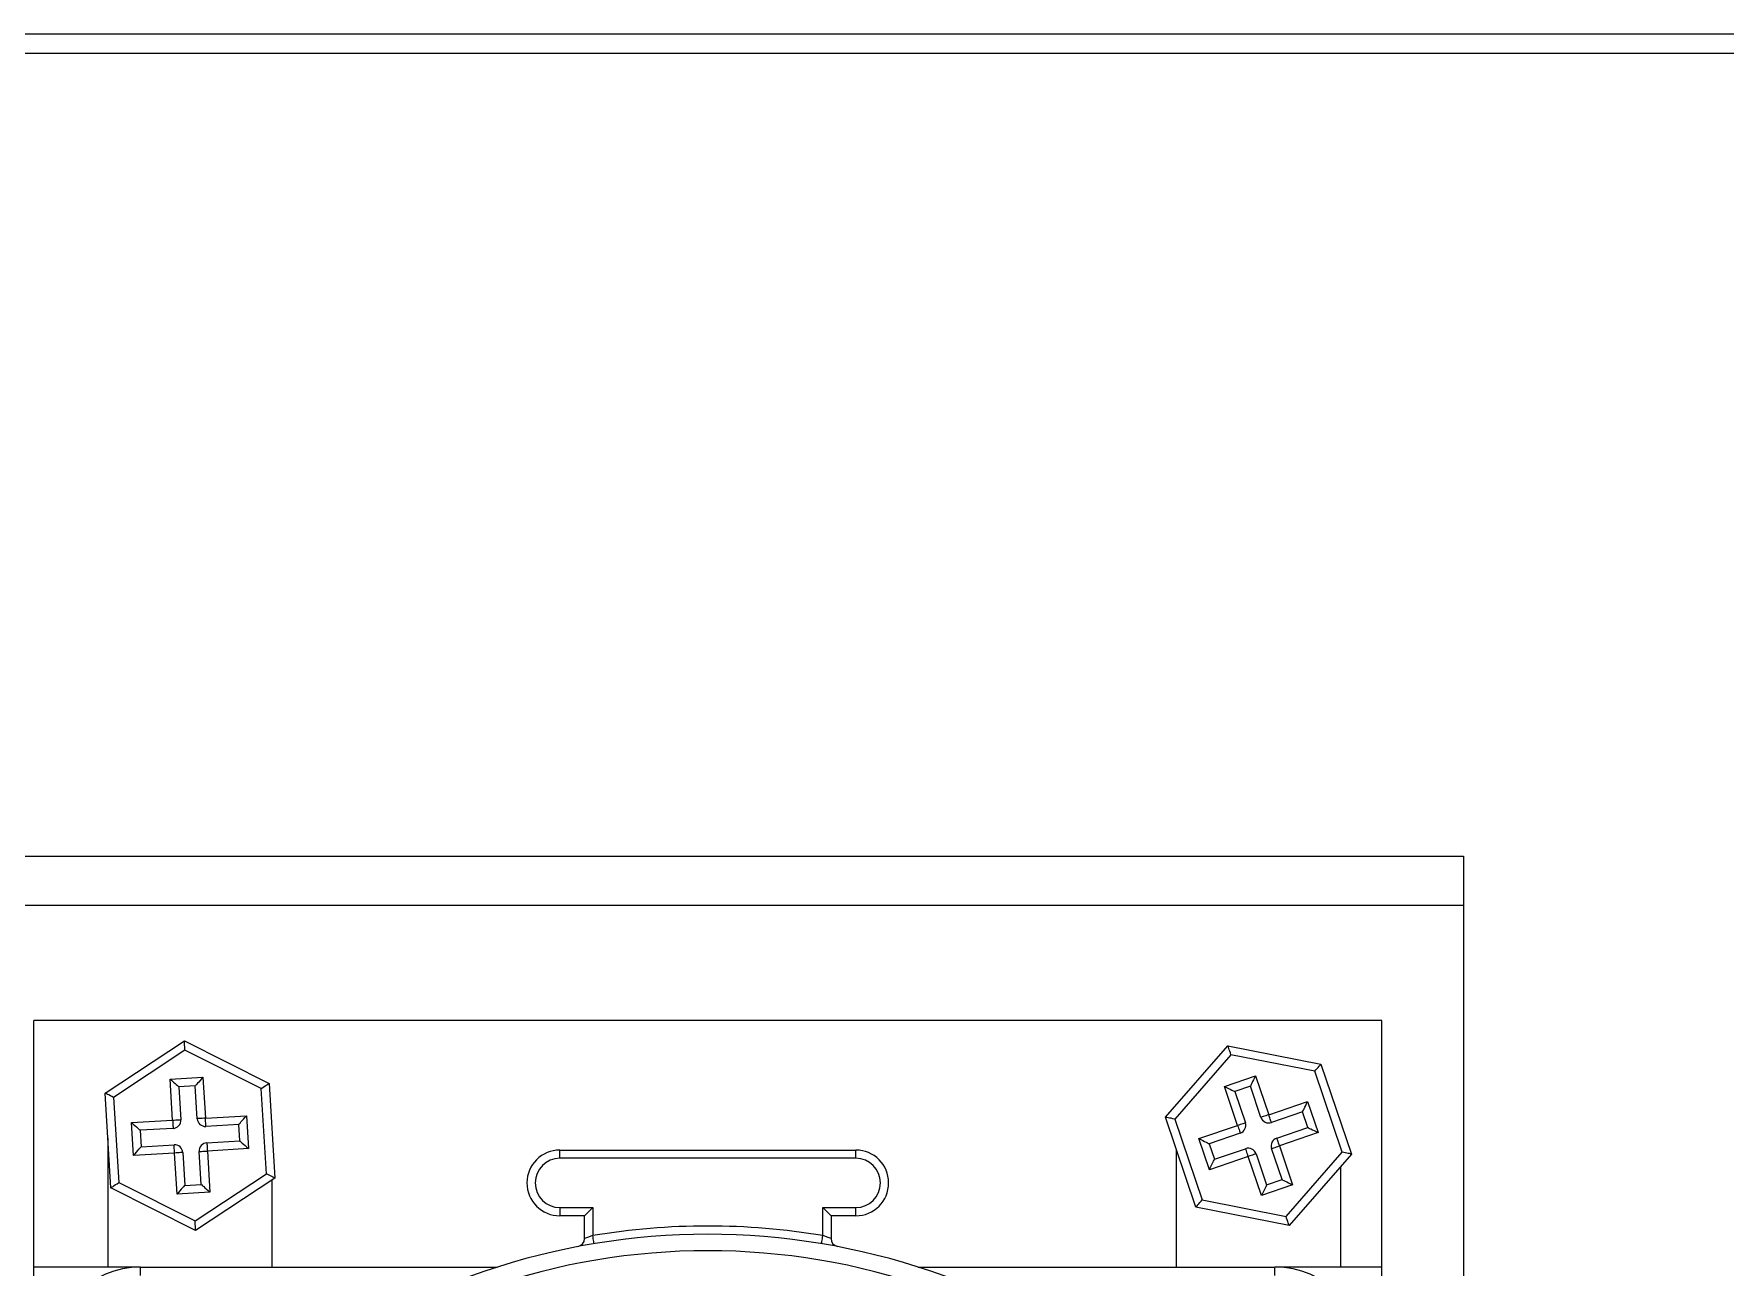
# Model space of a CAD drawing. Header units: millimetres. Extents: x 4754612 to 5801174, y 2368242 to 2777223.
# Drawn here: x 5038218.8 to 5038292.3, y 2446539.9 to 2446593.4 of the extents above; entities that cross this region are included whole.
import ezdxf

# ---------------------------------------------------------------- set-up
doc = ezdxf.new("R2010")
doc.units = ezdxf.units.MM
doc.header["$LTSCALE"] = 1000
doc.layers.add('(주)하나기공-LEADER', color=7, linetype='Continuous')

msp = doc.modelspace()

# ---------------------------------------------------------------- linework, layer by layer
at = {"layer": '(주)하나기공-LEADER', "color": 8, "linetype": 'ByBlock', "lineweight": -2}
for p, q in [((5038280.925, 2446555.583), (5038088.068, 2446555.583)), ((5038218.797, 2446539.868), (5038218.797, 2446550.583)), ((5038277.368, 2446550.583), (5038218.797, 2446550.583)), ((5038277.368, 2446539.868), (5038277.368, 2446550.583)), ((5038221.895, 2446547.429), (5038225.337, 2446549.699)), ((5038225.362, 2446549.288), (5038222.264, 2446547.244)), ((5038225.337, 2446549.699), (5038229.025, 2446547.853)), ((5038228.681, 2446547.626), (5038225.362, 2446549.288)), ((5038267.965, 2446546.383), (5038270.681, 2446549.486)), ((5038270.681, 2446549.486), (5038274.726, 2446548.686)), ((5038270.814, 2446549.096), (5038268.37, 2446546.303)), ((5038274.455, 2446548.376), (5038270.814, 2446549.096)), ((5038274.726, 2446548.686), (5038276.056, 2446544.783)), ((5038224.721, 2446548.036), (5038226.147, 2446548.121)), ((5038224.827, 2446546.253), (5038224.721, 2446548.036)), ((5038225.812, 2446547.743), (5038225.099, 2446547.701)), ((5038225.896, 2446546.317), (5038225.812, 2446547.743)), ((5038226.147, 2446548.121), (5038226.253, 2446546.338)), ((5038229.025, 2446547.853), (5038229.27, 2446543.736)), ((5038270.528, 2446547.719), (5038271.881, 2446548.179)), ((5038271.881, 2446548.179), (5038272.457, 2446546.489)), ((5038275.652, 2446544.863), (5038274.455, 2446548.376)), ((5038222.14, 2446543.312), (5038221.895, 2446547.429)), ((5038222.264, 2446547.244), (5038222.484, 2446543.539)), ((5038225.099, 2446547.701), (5038225.183, 2446546.275)), ((5038228.901, 2446543.921), (5038228.681, 2446547.626)), ((5038271.104, 2446546.028), (5038270.528, 2446547.719)), ((5038271.658, 2446547.726), (5038270.982, 2446547.496)), ((5038270.982, 2446547.496), (5038271.442, 2446546.144)), ((5038272.119, 2446546.374), (5038271.658, 2446547.726)), ((5038272.457, 2446546.489), (5038274.147, 2446547.065)), ((5038274.147, 2446547.065), (5038274.608, 2446545.713)), ((5038226.253, 2446546.338), (5038228.035, 2446546.444)), ((5038228.035, 2446546.444), (5038228.12, 2446545.018)), ((5038269.295, 2446542.479), (5038267.965, 2446546.383)), ((5038268.37, 2446546.303), (5038269.567, 2446542.789)), ((5038273.924, 2446546.612), (5038272.572, 2446546.151)), ((5038274.154, 2446545.936), (5038273.924, 2446546.612)), ((5038223.044, 2446546.147), (5038224.827, 2446546.253)), ((5038223.129, 2446544.721), (5038223.044, 2446546.147)), ((5038224.848, 2446545.897), (5038223.422, 2446545.812)), ((5038223.422, 2446545.812), (5038223.464, 2446545.099)), ((5038227.7, 2446546.066), (5038226.274, 2446545.982)), ((5038227.743, 2446545.353), (5038227.7, 2446546.066)), ((5038269.414, 2446545.452), (5038271.104, 2446546.028)), ((5038271.22, 2446545.69), (5038269.867, 2446545.23)), ((5038272.802, 2446545.475), (5038274.154, 2446545.936)), ((5038274.608, 2446545.713), (5038272.917, 2446545.137)), ((5038222.011, 2446545.477), (5038222.011, 2446539.868)), ((5038224.912, 2446544.827), (5038223.129, 2446544.721)), ((5038223.464, 2446545.099), (5038224.89, 2446545.184)), ((5038225.018, 2446543.045), (5038224.912, 2446544.827)), ((5038225.268, 2446544.848), (5038225.353, 2446543.422)), ((5038226.066, 2446543.465), (5038225.981, 2446544.891)), ((5038226.317, 2446545.269), (5038227.743, 2446545.353)), ((5038228.12, 2446545.018), (5038226.338, 2446544.912)), ((5038226.338, 2446544.912), (5038226.444, 2446543.13)), ((5038241.654, 2446544.599), (5038241.654, 2446544.956)), ((5038241.654, 2446544.956), (5038254.511, 2446544.956)), ((5038254.511, 2446544.599), (5038254.511, 2446544.956)), ((5038268.439, 2446544.991), (5038268.439, 2446539.868)), ((5038269.875, 2446544.1), (5038269.414, 2446545.452)), ((5038269.867, 2446545.23), (5038270.098, 2446544.553)), ((5038270.098, 2446544.553), (5038271.45, 2446545.014)), ((5038273.04, 2446543.67), (5038272.579, 2446545.022)), ((5038272.917, 2446545.137), (5038273.493, 2446543.447)), ((5038273.208, 2446542.07), (5038275.652, 2446544.863)), ((5038254.511, 2446544.599), (5038241.654, 2446544.599)), ((5038271.565, 2446544.676), (5038269.875, 2446544.1)), ((5038272.141, 2446542.986), (5038271.565, 2446544.676)), ((5038271.903, 2446544.791), (5038272.364, 2446543.439)), ((5038276.056, 2446544.783), (5038273.341, 2446541.679)), ((5038275.582, 2446539.868), (5038275.582, 2446544.241)), ((5038222.484, 2446543.539), (5038225.803, 2446541.878)), ((5038225.353, 2446543.422), (5038226.066, 2446543.465)), ((5038225.803, 2446541.878), (5038228.901, 2446543.921)), ((5038229.27, 2446543.736), (5038225.827, 2446541.466)), ((5038229.154, 2446539.868), (5038229.154, 2446543.66)), ((5038273.493, 2446543.447), (5038272.141, 2446542.986)), ((5038272.364, 2446543.439), (5038273.04, 2446543.67)), ((5038225.827, 2446541.466), (5038222.14, 2446543.312)), ((5038226.444, 2446543.13), (5038225.018, 2446543.045)), ((5038269.567, 2446542.789), (5038273.208, 2446542.07)), ((5038241.654, 2446542.456), (5038243.082, 2446542.456)), ((5038241.654, 2446542.456), (5038241.654, 2446542.099)), ((5038242.725, 2446542.099), (5038241.654, 2446542.099)), ((5038243.082, 2446542.456), (5038242.725, 2446542.099)), ((5038242.725, 2446541.111), (5038242.725, 2446542.099)), ((5038243.082, 2446542.456), (5038243.082, 2446541.24)), ((5038253.082, 2446541.24), (5038253.082, 2446542.456)), ((5038253.082, 2446542.456), (5038254.511, 2446542.456)), ((5038253.439, 2446542.099), (5038253.439, 2446541.111)), ((5038254.511, 2446542.099), (5038253.439, 2446542.099)), ((5038254.511, 2446542.099), (5038254.511, 2446542.456)), ((5038273.341, 2446541.679), (5038269.295, 2446542.479)), ((5038218.797, 2446517.804), (5038218.797, 2446539.868)), ((5038223.439, 2446539.868), (5038218.797, 2446539.868)), ((5038223.439, 2446539.511), (5038223.439, 2446539.868)), ((5038223.439, 2446539.868), (5038238.935, 2446539.868)), ((5038257.23, 2446539.868), (5038272.725, 2446539.868)), ((5038277.368, 2446539.868), (5038272.725, 2446539.868)), ((5038272.725, 2446539.511), (5038272.725, 2446539.868)), ((5038277.368, 2446517.804), (5038277.368, 2446539.868))]:
    msp.add_line(p, q, dxfattribs=at)
at = {"layer": '(주)하나기공-LEADER', "color": 4}
msp.add_lwpolyline([(5038364.925, 2446592.583), (5038065.782, 2446592.583), (5038065.782, 2446593.44), (5038065.782, 2446593.44), (5038364.925, 2446593.44)], dxfattribs=at)
at = {"layer": '(주)하나기공-LEADER', "color": 8, "linetype": 'ByBlock', "lineweight": -2}
msp.add_lwpolyline([(5038280.925, 2446452.726), (5038088.068, 2446452.726), (5038088.068, 2446555.583), (5038088.068, 2446557.726), (5038280.925, 2446557.726), (5038280.925, 2446555.583)], close=True, dxfattribs=at)
for points in [[(5038225.362, 2446549.288), (5038225.357, 2446549.368), (5038225.353, 2446549.445), (5038225.348, 2446549.516), (5038225.345, 2446549.579), (5038225.342, 2446549.63), (5038225.339, 2446549.668), (5038225.338, 2446549.691), (5038225.337, 2446549.699)], [(5038270.814, 2446549.096), (5038270.788, 2446549.172), (5038270.763, 2446549.245), (5038270.74, 2446549.313), (5038270.72, 2446549.372), (5038270.703, 2446549.42), (5038270.691, 2446549.457), (5038270.683, 2446549.479), (5038270.681, 2446549.486)], [(5038274.455, 2446548.376), (5038274.508, 2446548.437), (5038274.559, 2446548.495), (5038274.606, 2446548.548), (5038274.647, 2446548.595), (5038274.681, 2446548.634), (5038274.706, 2446548.663), (5038274.721, 2446548.68), (5038274.726, 2446548.686)], [(5038224.721, 2446548.036), (5038224.795, 2446547.97), (5038224.865, 2446547.908), (5038224.931, 2446547.85), (5038224.988, 2446547.799), (5038225.035, 2446547.757), (5038225.07, 2446547.726), (5038225.091, 2446547.707), (5038225.099, 2446547.701)], [(5038226.147, 2446548.121), (5038226.081, 2446548.047), (5038226.019, 2446547.976), (5038225.961, 2446547.911), (5038225.91, 2446547.854), (5038225.868, 2446547.807), (5038225.837, 2446547.772), (5038225.818, 2446547.75), (5038225.812, 2446547.743)], [(5038228.681, 2446547.626), (5038228.748, 2446547.67), (5038228.812, 2446547.713), (5038228.872, 2446547.752), (5038228.924, 2446547.787), (5038228.967, 2446547.815), (5038228.999, 2446547.836), (5038229.018, 2446547.849), (5038229.025, 2446547.853)], [(5038271.881, 2446548.179), (5038271.837, 2446548.091), (5038271.795, 2446548.006), (5038271.757, 2446547.928), (5038271.723, 2446547.859), (5038271.695, 2446547.803), (5038271.675, 2446547.761), (5038271.662, 2446547.735), (5038271.658, 2446547.726)], [(5038222.264, 2446547.244), (5038222.192, 2446547.28), (5038222.122, 2446547.315), (5038222.059, 2446547.347), (5038222.003, 2446547.375), (5038221.957, 2446547.398), (5038221.923, 2446547.415), (5038221.902, 2446547.425), (5038221.895, 2446547.429)], [(5038270.528, 2446547.719), (5038270.617, 2446547.675), (5038270.702, 2446547.633), (5038270.78, 2446547.595), (5038270.849, 2446547.561), (5038270.905, 2446547.533), (5038270.947, 2446547.513), (5038270.973, 2446547.5), (5038270.982, 2446547.496)], [(5038273.924, 2446546.612), (5038273.928, 2446546.621), (5038273.941, 2446546.646), (5038273.962, 2446546.688), (5038273.989, 2446546.745), (5038274.023, 2446546.813), (5038274.062, 2446546.892), (5038274.103, 2446546.977), (5038274.147, 2446547.065)], [(5038224.827, 2446546.253), (5038224.896, 2446546.257), (5038224.963, 2446546.261), (5038225.025, 2446546.265), (5038225.079, 2446546.268), (5038225.123, 2446546.271), (5038225.156, 2446546.273), (5038225.177, 2446546.274), (5038225.183, 2446546.275)], [(5038226.253, 2446546.338), (5038226.183, 2446546.334), (5038226.116, 2446546.33), (5038226.055, 2446546.326), (5038226.001, 2446546.323), (5038225.956, 2446546.32), (5038225.924, 2446546.319), (5038225.903, 2446546.317), (5038225.896, 2446546.317)], [(5038226.274, 2446545.982), (5038226.274, 2446545.988), (5038226.273, 2446546.009), (5038226.271, 2446546.042), (5038226.268, 2446546.086), (5038226.265, 2446546.14), (5038226.261, 2446546.202), (5038226.257, 2446546.269), (5038226.253, 2446546.338)], [(5038227.7, 2446546.066), (5038227.707, 2446546.074), (5038227.726, 2446546.095), (5038227.757, 2446546.13), (5038227.798, 2446546.177), (5038227.849, 2446546.234), (5038227.907, 2446546.3), (5038227.97, 2446546.37), (5038228.035, 2446546.444)], [(5038268.37, 2446546.303), (5038268.291, 2446546.318), (5038268.215, 2446546.333), (5038268.145, 2446546.347), (5038268.084, 2446546.359), (5038268.033, 2446546.369), (5038267.996, 2446546.376), (5038267.973, 2446546.381), (5038267.965, 2446546.383)], [(5038272.457, 2446546.489), (5038272.391, 2446546.467), (5038272.327, 2446546.445), (5038272.269, 2446546.425), (5038272.218, 2446546.408), (5038272.176, 2446546.393), (5038272.144, 2446546.383), (5038272.125, 2446546.376), (5038272.119, 2446546.374)], [(5038272.572, 2446546.151), (5038272.57, 2446546.158), (5038272.563, 2446546.177), (5038272.552, 2446546.208), (5038272.538, 2446546.25), (5038272.521, 2446546.301), (5038272.501, 2446546.36), (5038272.479, 2446546.423), (5038272.457, 2446546.489)], [(5038223.044, 2446546.147), (5038223.118, 2446546.082), (5038223.189, 2446546.019), (5038223.254, 2446545.961), (5038223.311, 2446545.91), (5038223.358, 2446545.868), (5038223.393, 2446545.837), (5038223.415, 2446545.818), (5038223.422, 2446545.812)], [(5038224.827, 2446546.253), (5038224.831, 2446546.184), (5038224.835, 2446546.117), (5038224.839, 2446546.055), (5038224.842, 2446546.001), (5038224.845, 2446545.957), (5038224.846, 2446545.924), (5038224.848, 2446545.904), (5038224.848, 2446545.897)], [(5038271.104, 2446546.028), (5038271.17, 2446546.051), (5038271.234, 2446546.073), (5038271.292, 2446546.092), (5038271.343, 2446546.11), (5038271.385, 2446546.124), (5038271.417, 2446546.135), (5038271.436, 2446546.141), (5038271.442, 2446546.144)], [(5038271.104, 2446546.028), (5038271.127, 2446545.962), (5038271.148, 2446545.899), (5038271.168, 2446545.841), (5038271.186, 2446545.789), (5038271.2, 2446545.747), (5038271.211, 2446545.716), (5038271.217, 2446545.697), (5038271.22, 2446545.69)], [(5038274.154, 2446545.936), (5038274.163, 2446545.932), (5038274.189, 2446545.919), (5038274.231, 2446545.898), (5038274.287, 2446545.871), (5038274.356, 2446545.837), (5038274.434, 2446545.798), (5038274.519, 2446545.756), (5038274.608, 2446545.713)], [(5038223.129, 2446544.721), (5038223.195, 2446544.795), (5038223.257, 2446544.866), (5038223.315, 2446544.931), (5038223.366, 2446544.988), (5038223.408, 2446545.035), (5038223.439, 2446545.07), (5038223.458, 2446545.092), (5038223.464, 2446545.099)], [(5038224.912, 2446544.827), (5038224.908, 2446544.897), (5038224.904, 2446544.964), (5038224.9, 2446545.025), (5038224.897, 2446545.079), (5038224.894, 2446545.124), (5038224.892, 2446545.157), (5038224.891, 2446545.177), (5038224.89, 2446545.184)], [(5038225.268, 2446544.848), (5038225.261, 2446544.848), (5038225.241, 2446544.847), (5038225.208, 2446544.845), (5038225.164, 2446544.842), (5038225.11, 2446544.839), (5038225.048, 2446544.835), (5038224.981, 2446544.831), (5038224.912, 2446544.827)], [(5038225.981, 2446544.891), (5038225.988, 2446544.891), (5038226.008, 2446544.892), (5038226.041, 2446544.894), (5038226.086, 2446544.897), (5038226.14, 2446544.9), (5038226.201, 2446544.904), (5038226.268, 2446544.908), (5038226.338, 2446544.912)], [(5038226.317, 2446545.269), (5038226.317, 2446545.262), (5038226.318, 2446545.241), (5038226.32, 2446545.209), (5038226.323, 2446545.164), (5038226.326, 2446545.11), (5038226.33, 2446545.049), (5038226.334, 2446544.982), (5038226.338, 2446544.912)], [(5038227.743, 2446545.353), (5038227.75, 2446545.347), (5038227.771, 2446545.328), (5038227.806, 2446545.297), (5038227.853, 2446545.255), (5038227.91, 2446545.204), (5038227.976, 2446545.146), (5038228.047, 2446545.084), (5038228.12, 2446545.018)], [(5038269.414, 2446545.452), (5038269.503, 2446545.409), (5038269.588, 2446545.367), (5038269.666, 2446545.329), (5038269.735, 2446545.295), (5038269.791, 2446545.267), (5038269.833, 2446545.247), (5038269.859, 2446545.234), (5038269.867, 2446545.23)], [(5038271.565, 2446544.676), (5038271.543, 2446544.742), (5038271.521, 2446544.806), (5038271.501, 2446544.864), (5038271.484, 2446544.915), (5038271.469, 2446544.957), (5038271.459, 2446544.989), (5038271.452, 2446545.008), (5038271.45, 2446545.014)], [(5038272.579, 2446545.022), (5038272.586, 2446545.024), (5038272.605, 2446545.031), (5038272.636, 2446545.041), (5038272.678, 2446545.056), (5038272.73, 2446545.073), (5038272.788, 2446545.093), (5038272.851, 2446545.114), (5038272.917, 2446545.137)], [(5038272.802, 2446545.475), (5038272.804, 2446545.469), (5038272.811, 2446545.449), (5038272.822, 2446545.418), (5038272.836, 2446545.376), (5038272.853, 2446545.325), (5038272.873, 2446545.266), (5038272.895, 2446545.203), (5038272.917, 2446545.137)], [(5038276.056, 2446544.783), (5038276.05, 2446544.784), (5038276.032, 2446544.788), (5038276.002, 2446544.794), (5038275.962, 2446544.802), (5038275.912, 2446544.811), (5038275.854, 2446544.823), (5038275.79, 2446544.835), (5038275.722, 2446544.849), (5038275.652, 2446544.863)], [(5038269.875, 2446544.1), (5038269.918, 2446544.189), (5038269.96, 2446544.274), (5038269.999, 2446544.352), (5038270.032, 2446544.421), (5038270.06, 2446544.477), (5038270.081, 2446544.519), (5038270.093, 2446544.545), (5038270.098, 2446544.553)], [(5038271.903, 2446544.791), (5038271.897, 2446544.789), (5038271.877, 2446544.783), (5038271.846, 2446544.772), (5038271.804, 2446544.758), (5038271.753, 2446544.74), (5038271.695, 2446544.72), (5038271.631, 2446544.699), (5038271.565, 2446544.676)], [(5038222.14, 2446543.312), (5038222.146, 2446543.317), (5038222.166, 2446543.33), (5038222.198, 2446543.351), (5038222.24, 2446543.379), (5038222.293, 2446543.413), (5038222.352, 2446543.452), (5038222.417, 2446543.495), (5038222.484, 2446543.539)], [(5038225.353, 2446543.422), (5038225.347, 2446543.415), (5038225.328, 2446543.394), (5038225.297, 2446543.359), (5038225.255, 2446543.312), (5038225.204, 2446543.255), (5038225.146, 2446543.189), (5038225.083, 2446543.118), (5038225.018, 2446543.045)], [(5038226.066, 2446543.465), (5038226.073, 2446543.458), (5038226.095, 2446543.439), (5038226.13, 2446543.408), (5038226.177, 2446543.367), (5038226.234, 2446543.316), (5038226.299, 2446543.258), (5038226.37, 2446543.195), (5038226.444, 2446543.13)], [(5038229.27, 2446543.736), (5038229.264, 2446543.739), (5038229.248, 2446543.748), (5038229.22, 2446543.761), (5038229.184, 2446543.78), (5038229.138, 2446543.802), (5038229.085, 2446543.829), (5038229.027, 2446543.858), (5038228.965, 2446543.889), (5038228.901, 2446543.921)], [(5038272.364, 2446543.439), (5038272.36, 2446543.43), (5038272.347, 2446543.405), (5038272.326, 2446543.363), (5038272.299, 2446543.306), (5038272.265, 2446543.238), (5038272.226, 2446543.159), (5038272.185, 2446543.074), (5038272.141, 2446542.986)], [(5038273.04, 2446543.67), (5038273.049, 2446543.665), (5038273.075, 2446543.653), (5038273.116, 2446543.632), (5038273.173, 2446543.604), (5038273.242, 2446543.571), (5038273.32, 2446543.532), (5038273.405, 2446543.49), (5038273.493, 2446543.447)], [(5038269.295, 2446542.479), (5038269.301, 2446542.485), (5038269.316, 2446542.503), (5038269.341, 2446542.531), (5038269.375, 2446542.57), (5038269.416, 2446542.617), (5038269.463, 2446542.671), (5038269.514, 2446542.729), (5038269.567, 2446542.789)], [(5038225.827, 2446541.466), (5038225.827, 2446541.474), (5038225.825, 2446541.497), (5038225.823, 2446541.535), (5038225.82, 2446541.587), (5038225.816, 2446541.649), (5038225.812, 2446541.72), (5038225.807, 2446541.797), (5038225.803, 2446541.878)], [(5038253.439, 2446542.099), (5038253.433, 2446542.106), (5038253.412, 2446542.126), (5038253.379, 2446542.159), (5038253.335, 2446542.203), (5038253.281, 2446542.257), (5038253.219, 2446542.319), (5038253.152, 2446542.386), (5038253.082, 2446542.456)], [(5038273.341, 2446541.679), (5038273.338, 2446541.687), (5038273.331, 2446541.709), (5038273.319, 2446541.745), (5038273.302, 2446541.793), (5038273.282, 2446541.853), (5038273.259, 2446541.92), (5038273.234, 2446541.993), (5038273.208, 2446542.07)], [(5038243.141, 2446540.887), (5038243.14, 2446540.894), (5038243.137, 2446540.914), (5038243.131, 2446540.947), (5038243.124, 2446540.99), (5038243.115, 2446541.044), (5038243.105, 2446541.105), (5038243.094, 2446541.171), (5038243.082, 2446541.24)], [(5038253.023, 2446540.887), (5038253.025, 2446540.894), (5038253.028, 2446540.914), (5038253.033, 2446540.947), (5038253.041, 2446540.99), (5038253.05, 2446541.044), (5038253.06, 2446541.105), (5038253.071, 2446541.171), (5038253.082, 2446541.24)]]:
    msp.add_lwpolyline(points, dxfattribs=at)
for centre, radius, start, end in [((5038224.827, 2446546.253), 0.357, 273.40405, 3.40405), ((5038226.253, 2446546.338), 0.357, 183.40405, 273.40405), ((5038272.457, 2446546.489), 0.357, 198.81649, 288.81649), ((5038271.104, 2446546.028), 0.357, 288.81649, 18.81649), ((5038224.912, 2446544.827), 0.357, 3.40405, 93.40405), ((5038226.338, 2446544.912), 0.357, 93.40405, 183.40405), ((5038241.654, 2446543.527), 1.429, 90, 270), ((5038254.511, 2446543.527), 1.429, 270, 90), ((5038271.565, 2446544.676), 0.357, 18.81649, 108.81649), ((5038272.917, 2446545.137), 0.357, 108.81649, 198.81649), ((5038241.654, 2446543.527), 1.071, 90, 270), ((5038254.511, 2446543.527), 1.071, 270, 90), ((5038248.082, 2446511.297), 30, 51.83714, 128.16286), ((5038245.852, 2446532.954), 8.736, 108.48293, 110.97154), ((5038248.082, 2446511.297), 30.357, 80.51985, 99.48015), ((5038250.327, 2446532.992), 8.695, 69.02264, 71.52288), ((5038248.082, 2446511.297), 29.286, 51.14106, 128.85894), ((5038242.368, 2446541.111), 0.357, 280.84982, 0), ((5038253.797, 2446541.111), 0.357, 180, 259.15018), ((5038223.439, 2446535.94), 3.929, 90, 180), ((5038272.725, 2446535.94), 3.929, 0, 90)]:
    msp.add_arc(centre, radius, start, end, dxfattribs=at)

doc.saveas('drawing.dxf')
